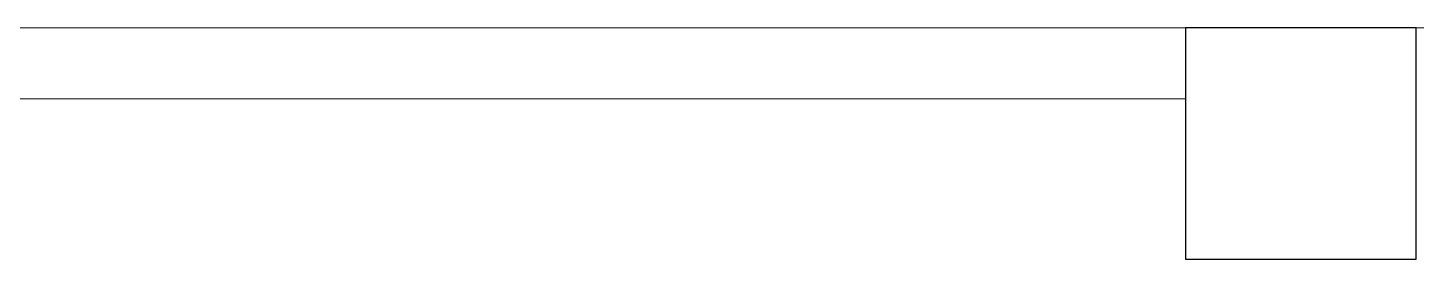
# Model space of a CAD drawing. Extents: x 3550807 to 4078732, y -628171 to -515859.
# Drawn here: x 3998979 to 4003489, y -541077 to -540327 of the extents above; entities that cross this region are included whole.
import ezdxf

# ---------------------------------------------------------------- set-up
doc = ezdxf.new("R2010")
doc.units = 0
doc.header["$LTSCALE"] = 6
doc.header["$MEASUREMENT"] = 0
doc.layers.add('COL', color=5, linetype='CONTINUOUS')
doc.layers.add('WALL', color=10, linetype='CONTINUOUS', lineweight=35)

msp = doc.modelspace()

# ---------------------------------------------------------------- linework, layer by layer
at = {"layer": 'COL', "elevation": 0}
msp.add_lwpolyline([(4003488.9, -540327.3), (4002738.9, -540327.3), (4002738.9, -541077.3), (4003488.9, -541077.3)], close=True, dxfattribs=at)
at = {"layer": 'WALL', "color": 8, "lineweight": 0}
for p, q in [((3997534.1, -540327.3, 0), (4002738.9, -540327.3, 0)), ((4002853.9, -540327.3, 0), (4003108.9, -540327.3, 0)), ((4003488.9, -540327.3, 0), (4004853.9, -540327.3, 0)), ((3996778.9, -540557.3, 0), (4002738.9, -540557.3, 0))]:
    msp.add_line(p, q, dxfattribs=at)

doc.saveas('drawing.dxf')
